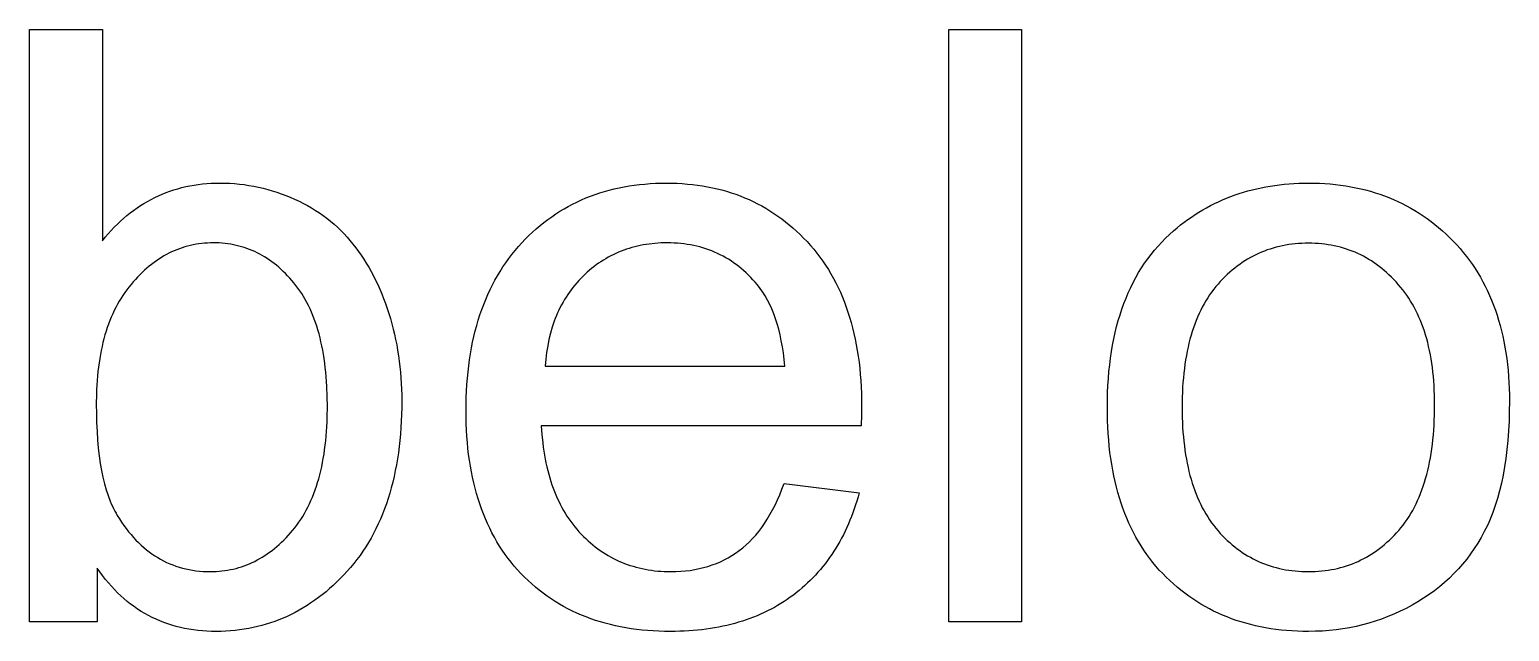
# Model space of a CAD drawing. Extents: x 0 to 4891, y -5350 to 5.
# Drawn here: x 1188.7 to 1506, y -4173.7 to -4044.7 of the extents above; entities that cross this region are included whole.
import ezdxf

# ---------------------------------------------------------------- set-up
doc = ezdxf.new("R2010")
doc.units = 0
doc.layers.add('Default_Layer', color=1, linetype='CONTINUOUS')

msp = doc.modelspace()

# ---------------------------------------------------------------- linework, layer by layer
at = {"layer": 'Default_Layer'}
for points in [[(1203.2, -4171.66), (1188.73, -4171.66), (1188.73, -4044.66), (1204.33, -4044.66), (1204.33, -4089.97), (1204.95, -4089.21), (1205.58, -4088.47), (1206.23, -4087.75), (1206.88, -4087.06), (1207.55, -4086.4), (1208.22, -4085.76), (1208.91, -4085.14), (1209.61, -4084.55), (1210.32, -4083.98), (1211.03, -4083.43), (1211.76, -4082.91), (1212.5, -4082.42), (1213.25, -4081.95), (1214.01, -4081.5), (1214.79, -4081.08), (1215.57, -4080.68), (1216.36, -4080.3), (1217.17, -4079.95), (1217.98, -4079.62), (1218.8, -4079.32), (1219.64, -4079.04), (1220.49, -4078.79), (1221.34, -4078.56), (1222.21, -4078.35), (1223.09, -4078.17), (1223.98, -4078.01), (1224.88, -4077.88), (1225.79, -4077.77), (1226.71, -4077.69), (1227.64, -4077.63), (1228.58, -4077.59), (1229.54, -4077.58), (1230.6, -4077.59), (1231.65, -4077.63), (1232.69, -4077.7), (1233.72, -4077.8), (1234.75, -4077.92), (1235.77, -4078.07), (1236.78, -4078.24), (1237.79, -4078.45), (1238.79, -4078.68), (1239.78, -4078.93), (1240.76, -4079.22), (1241.74, -4079.53), (1242.7, -4079.87), (1243.67, -4080.23), (1244.62, -4080.62), (1245.56, -4081.04), (1246.51, -4081.48), (1247.43, -4081.93), (1248.33, -4082.41), (1249.2, -4082.91), (1250.06, -4083.44), (1250.89, -4083.98), (1251.7, -4084.55), (1252.49, -4085.14), (1253.26, -4085.75), (1254.01, -4086.38), (1254.74, -4087.04), (1255.44, -4087.72), (1256.12, -4088.42), (1256.78, -4089.15), (1257.42, -4089.89), (1258.04, -4090.66), (1258.65, -4091.44), (1259.24, -4092.24), (1259.81, -4093.06), (1260.37, -4093.9), (1260.91, -4094.76), (1261.44, -4095.64), (1261.95, -4096.54), (1262.44, -4097.46), (1262.91, -4098.4), (1263.37, -4099.36), (1263.8, -4100.35), (1264.23, -4101.35), (1264.63, -4102.37), (1265.02, -4103.41), (1265.39, -4104.48), (1265.75, -4105.56), (1266.08, -4106.66), (1266.4, -4107.77), (1266.69, -4108.88), (1266.96, -4110.01), (1267.21, -4111.15), (1267.44, -4112.29), (1267.64, -4113.45), (1267.83, -4114.61), (1267.99, -4115.79), (1268.13, -4116.97), (1268.25, -4118.16), (1268.35, -4119.37), (1268.42, -4120.58), (1268.48, -4121.8), (1268.51, -4123.03), (1268.52, -4124.27), (1268.51, -4125.74), (1268.48, -4127.19), (1268.42, -4128.61), (1268.34, -4130.02), (1268.24, -4131.4), (1268.11, -4132.76), (1267.96, -4134.11), (1267.79, -4135.43), (1267.6, -4136.73), (1267.38, -4138.01), (1267.14, -4139.26), (1266.88, -4140.5), (1266.59, -4141.72), (1266.28, -4142.91), (1265.95, -4144.08), (1265.6, -4145.24), (1265.22, -4146.37), (1264.82, -4147.48), (1264.4, -4148.57), (1263.95, -4149.64), (1263.48, -4150.69), (1262.99, -4151.71), (1262.48, -4152.72), (1261.94, -4153.71), (1261.38, -4154.67), (1260.8, -4155.61), (1260.2, -4156.54), (1259.57, -4157.44), (1258.92, -4158.32), (1258.24, -4159.18), (1257.55, -4160.01), (1256.83, -4160.83), (1256.09, -4161.63), (1255.35, -4162.39), (1254.59, -4163.14), (1253.83, -4163.86), (1253.06, -4164.55), (1252.28, -4165.22), (1251.49, -4165.86), (1250.69, -4166.48), (1249.88, -4167.07), (1249.06, -4167.64), (1248.23, -4168.18), (1247.4, -4168.7), (1246.55, -4169.19), (1245.7, -4169.65), (1244.83, -4170.1), (1243.96, -4170.51), (1243.08, -4170.9), (1242.19, -4171.27), (1241.29, -4171.61), (1240.38, -4171.92), (1239.46, -4172.21), (1238.53, -4172.48), (1237.6, -4172.72), (1236.65, -4172.93), (1235.7, -4173.12), (1234.73, -4173.29), (1233.76, -4173.42), (1232.78, -4173.54), (1231.79, -4173.63), (1230.79, -4173.69), (1229.78, -4173.73), (1228.76, -4173.74), (1227.75, -4173.73), (1226.75, -4173.69), (1225.77, -4173.62), (1224.8, -4173.53), (1223.84, -4173.41), (1222.9, -4173.26), (1221.97, -4173.09), (1221.05, -4172.89), (1220.15, -4172.66), (1219.26, -4172.41), (1218.39, -4172.13), (1217.53, -4171.83), (1216.68, -4171.49), (1215.85, -4171.14), (1215.03, -4170.75), (1214.23, -4170.34), (1213.43, -4169.9), (1212.66, -4169.44), (1211.89, -4168.94), (1211.14, -4168.43), (1210.4, -4167.88), (1209.68, -4167.31), (1208.97, -4166.71), (1208.28, -4166.09), (1207.59, -4165.44), (1206.92, -4164.76), (1206.27, -4164.06), (1205.63, -4163.33), (1205, -4162.57), (1204.39, -4161.78), (1203.79, -4160.97), (1203.2, -4160.14), (1203.2, -4171.66)], [(1385.82, -4171.66), (1385.82, -4044.66), (1401.41, -4044.66), (1401.41, -4171.66), (1385.82, -4171.66)], [(1350.47, -4142.03), (1366.59, -4144.02), (1366.34, -4144.9), (1366.08, -4145.77), (1365.81, -4146.62), (1365.53, -4147.46), (1365.24, -4148.28), (1364.93, -4149.1), (1364.61, -4149.9), (1364.27, -4150.69), (1363.93, -4151.47), (1363.57, -4152.23), (1363.2, -4152.99), (1362.81, -4153.73), (1362.42, -4154.45), (1362.01, -4155.17), (1361.59, -4155.87), (1361.15, -4156.56), (1360.7, -4157.24), (1360.24, -4157.91), (1359.77, -4158.56), (1359.28, -4159.21), (1358.79, -4159.83), (1358.27, -4160.45), (1357.75, -4161.06), (1357.21, -4161.65), (1356.67, -4162.23), (1356.1, -4162.8), (1355.53, -4163.35), (1354.94, -4163.89), (1354.34, -4164.42), (1353.73, -4164.94), (1353.1, -4165.45), (1352.47, -4165.94), (1351.82, -4166.42), (1351.15, -4166.89), (1350.48, -4167.34), (1349.8, -4167.77), (1349.1, -4168.19), (1348.4, -4168.59), (1347.68, -4168.98), (1346.95, -4169.35), (1346.21, -4169.71), (1345.46, -4170.05), (1344.7, -4170.38), (1343.93, -4170.69), (1343.15, -4170.99), (1342.35, -4171.27), (1341.54, -4171.54), (1340.73, -4171.79), (1339.9, -4172.03), (1339.06, -4172.25), (1338.21, -4172.45), (1337.35, -4172.64), (1336.47, -4172.82), (1335.59, -4172.98), (1334.69, -4173.12), (1333.79, -4173.25), (1332.87, -4173.37), (1331.94, -4173.46), (1331, -4173.55), (1330.05, -4173.62), (1329.09, -4173.67), (1328.11, -4173.71), (1327.13, -4173.73), (1326.13, -4173.74), (1324.88, -4173.73), (1323.64, -4173.69), (1322.42, -4173.63), (1321.21, -4173.55), (1320.03, -4173.44), (1318.85, -4173.3), (1317.7, -4173.15), (1316.56, -4172.96), (1315.43, -4172.76), (1314.33, -4172.53), (1313.24, -4172.28), (1312.16, -4172), (1311.1, -4171.69), (1310.06, -4171.37), (1309.03, -4171.02), (1308.02, -4170.64), (1307.03, -4170.24), (1306.05, -4169.82), (1305.09, -4169.37), (1304.15, -4168.9), (1303.22, -4168.4), (1302.31, -4167.88), (1301.41, -4167.34), (1300.53, -4166.77), (1299.67, -4166.18), (1298.82, -4165.56), (1297.99, -4164.92), (1297.17, -4164.25), (1296.38, -4163.56), (1295.59, -4162.85), (1294.83, -4162.11), (1294.08, -4161.35), (1293.35, -4160.56), (1292.65, -4159.75), (1291.97, -4158.92), (1291.32, -4158.08), (1290.68, -4157.21), (1290.07, -4156.32), (1289.49, -4155.42), (1288.92, -4154.49), (1288.38, -4153.55), (1287.86, -4152.58), (1287.37, -4151.6), (1286.9, -4150.59), (1286.45, -4149.57), (1286.02, -4148.53), (1285.62, -4147.47), (1285.24, -4146.39), (1284.88, -4145.28), (1284.55, -4144.16), (1284.24, -4143.02), (1283.95, -4141.87), (1283.69, -4140.69), (1283.45, -4139.49), (1283.23, -4138.27), (1283.03, -4137.03), (1282.86, -4135.78), (1282.71, -4134.5), (1282.58, -4133.21), (1282.48, -4131.89), (1282.4, -4130.56), (1282.34, -4129.2), (1282.31, -4127.83), (1282.3, -4126.44), (1282.31, -4125), (1282.34, -4123.58), (1282.4, -4122.18), (1282.48, -4120.8), (1282.59, -4119.44), (1282.72, -4118.1), (1282.87, -4116.78), (1283.04, -4115.48), (1283.24, -4114.2), (1283.46, -4112.94), (1283.71, -4111.71), (1283.98, -4110.49), (1284.27, -4109.29), (1284.58, -4108.11), (1284.92, -4106.96), (1285.28, -4105.82), (1285.67, -4104.7), (1286.08, -4103.61), (1286.51, -4102.53), (1286.97, -4101.48), (1287.44, -4100.44), (1287.95, -4099.43), (1288.47, -4098.43), (1289.02, -4097.46), (1289.59, -4096.51), (1290.19, -4095.57), (1290.81, -4094.66), (1291.45, -4093.77), (1292.11, -4092.9), (1292.8, -4092.04), (1293.51, -4091.21), (1294.25, -4090.4), (1295, -4089.61), (1295.77, -4088.85), (1296.55, -4088.11), (1297.35, -4087.4), (1298.16, -4086.71), (1298.98, -4086.04), (1299.82, -4085.4), (1300.67, -4084.79), (1301.54, -4084.2), (1302.42, -4083.64), (1303.31, -4083.1), (1304.22, -4082.59), (1305.14, -4082.1), (1306.07, -4081.64), (1307.02, -4081.2), (1307.98, -4080.78), (1308.96, -4080.4), (1309.95, -4080.03), (1310.95, -4079.7), (1311.97, -4079.38), (1313, -4079.09), (1314.05, -4078.83), (1315.11, -4078.59), (1316.18, -4078.38), (1317.27, -4078.19), (1318.37, -4078.03), (1319.48, -4077.89), (1320.61, -4077.78), (1321.75, -4077.69), (1322.91, -4077.63), (1324.08, -4077.59), (1325.26, -4077.58), (1326.41, -4077.59), (1327.54, -4077.63), (1328.66, -4077.69), (1329.77, -4077.78), (1330.87, -4077.89), (1331.95, -4078.02), (1333.01, -4078.18), (1334.07, -4078.36), (1335.11, -4078.57), (1336.14, -4078.81), (1337.15, -4079.06), (1338.15, -4079.35), (1339.14, -4079.65), (1340.12, -4079.98), (1341.08, -4080.34), (1342.03, -4080.72), (1342.96, -4081.12), (1343.88, -4081.55), (1344.79, -4082.01), (1345.69, -4082.49), (1346.57, -4082.99), (1347.44, -4083.52), (1348.3, -4084.07), (1349.14, -4084.65), (1349.97, -4085.25), (1350.79, -4085.87), (1351.59, -4086.52), (1352.38, -4087.2), (1353.16, -4087.9), (1353.92, -4088.62), (1354.67, -4089.37), (1355.41, -4090.14), (1356.13, -4090.94), (1356.83, -4091.75), (1357.5, -4092.59), (1358.15, -4093.44), (1358.78, -4094.32), (1359.39, -4095.21), (1359.97, -4096.13), (1360.53, -4097.06), (1361.06, -4098.02), (1361.58, -4098.99), (1362.07, -4099.98), (1362.54, -4101), (1362.98, -4102.03), (1363.41, -4103.09), (1363.81, -4104.16), (1364.18, -4105.26), (1364.54, -4106.37), (1364.87, -4107.51), (1365.18, -4108.66), (1365.46, -4109.84), (1365.72, -4111.03), (1365.96, -4112.24), (1366.18, -4113.48), (1366.38, -4114.73), (1366.55, -4116.01), (1366.7, -4117.3), (1366.82, -4118.62), (1366.92, -4119.95), (1367, -4121.3), (1367.06, -4122.68), (1367.1, -4124.07), (1367.11, -4125.49), (1367.08, -4127.22), (1367.02, -4129.64), (1298.41, -4129.64), (1298.54, -4131.51), (1298.73, -4133.32), (1298.85, -4134.21), (1298.97, -4135.08), (1299.12, -4135.94), (1299.27, -4136.78), (1299.44, -4137.61), (1299.62, -4138.43), (1299.81, -4139.23), (1300.02, -4140.02), (1300.24, -4140.79), (1300.48, -4141.55), (1300.72, -4142.3), (1300.99, -4143.03), (1301.26, -4143.75), (1301.55, -4144.45), (1301.85, -4145.14), (1302.16, -4145.82), (1302.49, -4146.48), (1302.83, -4147.13), (1303.19, -4147.77), (1303.56, -4148.39), (1303.94, -4149), (1304.33, -4149.59), (1304.74, -4150.17), (1305.16, -4150.74), (1305.6, -4151.29), (1306.05, -4151.83), (1306.51, -4152.35), (1306.99, -4152.86), (1307.47, -4153.36), (1307.96, -4153.84), (1308.46, -4154.3), (1308.97, -4154.75), (1309.49, -4155.18), (1310.01, -4155.6), (1310.54, -4156), (1311.08, -4156.39), (1311.62, -4156.76), (1312.18, -4157.11), (1312.74, -4157.45), (1313.3, -4157.77), (1313.88, -4158.08), (1314.46, -4158.37), (1315.05, -4158.64), (1315.65, -4158.9), (1316.25, -4159.15), (1316.86, -4159.38), (1317.48, -4159.59), (1318.11, -4159.78), (1318.75, -4159.97), (1319.39, -4160.13), (1320.04, -4160.28), (1320.69, -4160.41), (1321.36, -4160.53), (1322.03, -4160.63), (1322.71, -4160.72), (1323.4, -4160.79), (1324.09, -4160.85), (1324.79, -4160.89), (1325.5, -4160.91), (1326.22, -4160.92), (1327.28, -4160.9), (1328.32, -4160.85), (1329.34, -4160.76), (1330.35, -4160.64), (1331.33, -4160.48), (1332.3, -4160.28), (1333.24, -4160.06), (1334.17, -4159.79), (1335.07, -4159.49), (1335.96, -4159.16), (1336.82, -4158.79), (1337.67, -4158.38), (1338.5, -4157.94), (1339.3, -4157.47), (1340.09, -4156.96), (1340.86, -4156.41), (1341.61, -4155.83), (1342.33, -4155.2), (1343.04, -4154.53), (1343.73, -4153.82), (1344.4, -4153.07), (1345.05, -4152.28), (1345.68, -4151.44), (1346.29, -4150.57), (1346.88, -4149.65), (1347.46, -4148.68), (1348.01, -4147.68), (1348.54, -4146.63), (1349.05, -4145.55), (1349.55, -4144.42), (1350.02, -4143.25), (1350.47, -4142.03)], [(1419.78, -4125.66), (1419.79, -4124.07), (1419.83, -4122.52), (1419.9, -4120.98), (1420, -4119.48), (1420.12, -4118), (1420.28, -4116.54), (1420.46, -4115.11), (1420.67, -4113.71), (1420.9, -4112.33), (1421.17, -4110.98), (1421.46, -4109.66), (1421.78, -4108.36), (1422.12, -4107.08), (1422.5, -4105.83), (1422.9, -4104.61), (1423.33, -4103.42), (1423.79, -4102.25), (1424.27, -4101.1), (1424.79, -4099.98), (1425.33, -4098.89), (1425.9, -4097.83), (1426.49, -4096.78), (1427.12, -4095.77), (1427.77, -4094.78), (1428.45, -4093.82), (1429.16, -4092.88), (1429.89, -4091.97), (1430.66, -4091.08), (1431.45, -4090.22), (1432.26, -4089.39), (1433.11, -4088.58), (1433.99, -4087.8), (1434.73, -4087.17), (1435.49, -4086.56), (1436.26, -4085.97), (1437.03, -4085.41), (1437.82, -4084.86), (1438.62, -4084.33), (1439.43, -4083.82), (1440.24, -4083.33), (1441.07, -4082.86), (1441.91, -4082.41), (1442.76, -4081.98), (1443.62, -4081.57), (1444.49, -4081.18), (1445.36, -4080.81), (1446.25, -4080.46), (1447.15, -4080.13), (1448.06, -4079.83), (1448.98, -4079.54), (1449.91, -4079.27), (1450.85, -4079.02), (1451.8, -4078.79), (1452.76, -4078.58), (1453.73, -4078.39), (1454.71, -4078.22), (1455.7, -4078.07), (1456.7, -4077.94), (1457.71, -4077.83), (1458.73, -4077.74), (1459.77, -4077.67), (1460.81, -4077.62), (1461.86, -4077.59), (1462.92, -4077.58), (1464.1, -4077.59), (1465.26, -4077.63), (1466.42, -4077.69), (1467.55, -4077.77), (1468.68, -4077.88), (1469.79, -4078.02), (1470.89, -4078.18), (1471.97, -4078.36), (1473.04, -4078.57), (1474.1, -4078.8), (1475.14, -4079.05), (1476.17, -4079.33), (1477.19, -4079.64), (1478.19, -4079.97), (1479.18, -4080.32), (1480.16, -4080.7), (1481.12, -4081.1), (1482.07, -4081.53), (1483.01, -4081.98), (1483.93, -4082.45), (1484.84, -4082.95), (1485.73, -4083.48), (1486.61, -4084.02), (1487.48, -4084.6), (1488.33, -4085.19), (1489.17, -4085.81), (1490, -4086.46), (1490.81, -4087.13), (1491.61, -4087.82), (1492.4, -4088.54), (1493.17, -4089.29), (1493.93, -4090.05), (1494.67, -4090.84), (1495.39, -4091.64), (1496.09, -4092.46), (1496.76, -4093.3), (1497.4, -4094.16), (1498.03, -4095.03), (1498.63, -4095.93), (1499.2, -4096.84), (1499.75, -4097.78), (1500.28, -4098.73), (1500.79, -4099.7), (1501.27, -4100.69), (1501.73, -4101.69), (1502.16, -4102.72), (1502.58, -4103.76), (1502.96, -4104.82), (1503.33, -4105.91), (1503.67, -4107.01), (1503.99, -4108.12), (1504.28, -4109.26), (1504.55, -4110.42), (1504.8, -4111.59), (1505.02, -4112.78), (1505.22, -4114), (1505.4, -4115.23), (1505.55, -4116.48), (1505.68, -4117.74), (1505.79, -4119.03), (1505.87, -4120.33), (1505.93, -4121.66), (1505.96, -4123), (1505.97, -4124.36), (1505.95, -4126.55), (1505.89, -4128.68), (1505.79, -4130.75), (1505.64, -4132.77), (1505.45, -4134.72), (1505.22, -4136.62), (1504.95, -4138.46), (1504.63, -4140.23), (1504.28, -4141.95), (1503.88, -4143.61), (1503.44, -4145.22), (1502.95, -4146.76), (1502.43, -4148.24), (1502.15, -4148.96), (1501.86, -4149.67), (1501.56, -4150.36), (1501.25, -4151.03), (1500.93, -4151.7), (1500.6, -4152.34), (1499.92, -4153.59), (1499.21, -4154.8), (1498.45, -4155.98), (1497.65, -4157.13), (1496.82, -4158.24), (1495.95, -4159.31), (1495.03, -4160.35), (1494.08, -4161.35), (1493.1, -4162.32), (1492.07, -4163.25), (1491, -4164.15), (1489.9, -4165.01), (1488.76, -4165.84), (1487.58, -4166.63), (1486.36, -4167.39), (1485.1, -4168.11), (1483.82, -4168.79), (1482.53, -4169.43), (1481.23, -4170.02), (1479.91, -4170.57), (1478.58, -4171.08), (1477.23, -4171.54), (1475.86, -4171.96), (1474.48, -4172.33), (1473.09, -4172.66), (1471.68, -4172.95), (1470.26, -4173.19), (1468.82, -4173.39), (1467.37, -4173.54), (1465.9, -4173.65), (1464.42, -4173.72), (1462.92, -4173.74), (1461.72, -4173.73), (1460.53, -4173.69), (1459.36, -4173.63), (1458.2, -4173.55), (1457.06, -4173.44), (1455.93, -4173.3), (1454.82, -4173.15), (1453.72, -4172.96), (1452.64, -4172.76), (1451.56, -4172.53), (1450.51, -4172.28), (1449.47, -4172), (1448.44, -4171.69), (1447.43, -4171.37), (1446.43, -4171.02), (1445.44, -4170.64), (1444.47, -4170.24), (1443.52, -4169.82), (1442.57, -4169.37), (1441.65, -4168.9), (1440.74, -4168.4), (1439.84, -4167.88), (1438.95, -4167.34), (1438.08, -4166.77), (1437.23, -4166.18), (1436.39, -4165.56), (1435.56, -4164.92), (1434.75, -4164.25), (1433.95, -4163.56), (1433.17, -4162.85), (1432.4, -4162.11), (1431.65, -4161.35), (1430.92, -4160.57), (1430.21, -4159.76), (1429.53, -4158.93), (1428.86, -4158.08), (1428.23, -4157.21), (1427.61, -4156.32), (1427.02, -4155.41), (1426.45, -4154.47), (1425.91, -4153.52), (1425.39, -4152.54), (1424.89, -4151.54), (1424.41, -4150.52), (1423.96, -4149.48), (1423.53, -4148.42), (1423.13, -4147.34), (1422.74, -4146.23), (1422.39, -4145.11), (1422.05, -4143.96), (1421.74, -4142.79), (1421.45, -4141.6), (1421.18, -4140.39), (1420.94, -4139.16), (1420.72, -4137.9), (1420.52, -4136.63), (1420.35, -4135.33), (1420.19, -4134.01), (1420.07, -4132.68), (1419.96, -4131.31), (1419.88, -4129.93), (1419.82, -4128.53), (1419.79, -4127.1), (1419.78, -4125.66)], [(1203.03, -4124.97), (1203.05, -4127), (1203.1, -4128.96), (1203.19, -4130.85), (1203.31, -4132.67), (1203.47, -4134.41), (1203.66, -4136.08), (1203.89, -4137.69), (1204.15, -4139.22), (1204.45, -4140.68), (1204.79, -4142.06), (1205.16, -4143.38), (1205.56, -4144.62), (1206, -4145.79), (1206.24, -4146.35), (1206.48, -4146.89), (1206.73, -4147.41), (1206.99, -4147.92), (1207.26, -4148.41), (1207.53, -4148.88), (1208, -4149.62), (1208.47, -4150.33), (1208.96, -4151.03), (1209.46, -4151.7), (1209.96, -4152.35), (1210.48, -4152.97), (1211, -4153.57), (1211.54, -4154.14), (1212.09, -4154.7), (1212.64, -4155.23), (1213.21, -4155.73), (1213.79, -4156.21), (1214.37, -4156.67), (1214.97, -4157.11), (1215.58, -4157.52), (1216.2, -4157.91), (1216.82, -4158.27), (1217.46, -4158.61), (1218.11, -4158.93), (1218.77, -4159.22), (1219.44, -4159.49), (1220.12, -4159.74), (1220.8, -4159.97), (1221.5, -4160.17), (1222.21, -4160.34), (1222.93, -4160.49), (1223.66, -4160.62), (1224.4, -4160.73), (1225.15, -4160.81), (1225.91, -4160.87), (1226.68, -4160.91), (1227.46, -4160.92), (1228.09, -4160.91), (1228.73, -4160.88), (1229.35, -4160.84), (1229.97, -4160.78), (1230.59, -4160.7), (1231.19, -4160.61), (1231.8, -4160.49), (1232.4, -4160.37), (1232.99, -4160.22), (1233.58, -4160.05), (1234.16, -4159.87), (1234.74, -4159.68), (1235.31, -4159.46), (1235.87, -4159.23), (1236.43, -4158.98), (1236.99, -4158.71), (1237.54, -4158.42), (1238.08, -4158.12), (1238.62, -4157.8), (1239.15, -4157.47), (1239.68, -4157.11), (1240.2, -4156.74), (1240.72, -4156.35), (1241.23, -4155.95), (1241.74, -4155.52), (1242.24, -4155.08), (1242.74, -4154.63), (1243.23, -4154.15), (1243.71, -4153.66), (1244.19, -4153.15), (1244.66, -4152.63), (1245.13, -4152.08), (1245.59, -4151.52), (1246.03, -4150.93), (1246.46, -4150.33), (1246.88, -4149.72), (1247.28, -4149.08), (1247.66, -4148.43), (1248.03, -4147.76), (1248.39, -4147.08), (1248.73, -4146.38), (1249.06, -4145.66), (1249.37, -4144.92), (1249.67, -4144.17), (1249.95, -4143.4), (1250.22, -4142.62), (1250.48, -4141.81), (1250.72, -4140.99), (1250.94, -4140.16), (1251.16, -4139.3), (1251.35, -4138.43), (1251.53, -4137.54), (1251.7, -4136.64), (1251.85, -4135.72), (1251.99, -4134.78), (1252.12, -4133.82), (1252.22, -4132.85), (1252.32, -4131.86), (1252.4, -4130.86), (1252.46, -4129.83), (1252.52, -4128.79), (1252.55, -4127.74), (1252.58, -4125.57), (1252.55, -4123.36), (1252.47, -4121.22), (1252.41, -4120.17), (1252.33, -4119.15), (1252.24, -4118.14), (1252.13, -4117.15), (1252.01, -4116.18), (1251.88, -4115.23), (1251.73, -4114.3), (1251.57, -4113.39), (1251.39, -4112.49), (1251.2, -4111.61), (1251, -4110.75), (1250.78, -4109.91), (1250.55, -4109.09), (1250.31, -4108.29), (1250.05, -4107.5), (1249.77, -4106.74), (1249.48, -4105.99), (1249.18, -4105.26), (1248.87, -4104.55), (1248.54, -4103.86), (1248.19, -4103.18), (1247.83, -4102.53), (1247.46, -4101.89), (1247.08, -4101.27), (1246.68, -4100.67), (1246.26, -4100.09), (1245.83, -4099.52), (1245.39, -4098.98), (1244.94, -4098.45), (1244.49, -4097.94), (1244.03, -4097.44), (1243.57, -4096.97), (1243.1, -4096.51), (1242.62, -4096.06), (1242.14, -4095.64), (1241.65, -4095.22), (1241.16, -4094.83), (1240.66, -4094.45), (1240.15, -4094.09), (1239.64, -4093.75), (1239.12, -4093.42), (1238.59, -4093.11), (1238.06, -4092.82), (1237.53, -4092.54), (1236.99, -4092.29), (1236.44, -4092.04), (1235.89, -4091.82), (1235.33, -4091.61), (1234.76, -4091.41), (1234.19, -4091.24), (1233.61, -4091.08), (1233.03, -4090.94), (1232.44, -4090.81), (1231.85, -4090.7), (1231.24, -4090.61), (1230.64, -4090.53), (1230.03, -4090.48), (1229.41, -4090.43), (1228.78, -4090.41), (1228.15, -4090.4), (1227.52, -4090.41), (1226.88, -4090.44), (1226.26, -4090.48), (1225.64, -4090.54), (1225.02, -4090.62), (1224.42, -4090.71), (1223.81, -4090.83), (1223.21, -4090.96), (1222.62, -4091.11), (1222.03, -4091.27), (1221.45, -4091.45), (1220.87, -4091.66), (1220.3, -4091.87), (1219.74, -4092.11), (1219.18, -4092.36), (1218.62, -4092.63), (1218.07, -4092.92), (1217.53, -4093.22), (1216.99, -4093.55), (1216.46, -4093.89), (1215.93, -4094.24), (1215.41, -4094.62), (1214.89, -4095.01), (1214.38, -4095.42), (1213.87, -4095.85), (1213.37, -4096.29), (1212.87, -4096.75), (1212.38, -4097.23), (1211.9, -4097.73), (1211.42, -4098.24), (1210.95, -4098.77), (1210.48, -4099.32), (1210.02, -4099.88), (1209.58, -4100.46), (1209.15, -4101.05), (1208.73, -4101.66), (1208.33, -4102.28), (1207.95, -4102.92), (1207.58, -4103.57), (1207.22, -4104.24), (1206.88, -4104.92), (1206.55, -4105.62), (1206.24, -4106.34), (1205.94, -4107.07), (1205.66, -4107.82), (1205.39, -4108.58), (1205.13, -4109.36), (1204.89, -4110.15), (1204.67, -4110.96), (1204.45, -4111.79), (1204.26, -4112.63), (1204.08, -4113.48), (1203.91, -4114.35), (1203.76, -4115.24), (1203.62, -4116.14), (1203.49, -4117.06), (1203.39, -4117.99), (1203.29, -4118.94), (1203.21, -4119.91), (1203.15, -4120.89), (1203.09, -4121.88), (1203.06, -4122.9), (1203.03, -4124.97)], [(1299.27, -4116.82), (1350.65, -4116.82), (1350.5, -4115.39), (1350.33, -4114.01), (1350.12, -4112.67), (1349.89, -4111.38), (1349.62, -4110.13), (1349.33, -4108.93), (1349.01, -4107.78), (1348.65, -4106.67), (1348.27, -4105.6), (1347.86, -4104.58), (1347.42, -4103.6), (1346.94, -4102.68), (1346.44, -4101.79), (1345.91, -4100.95), (1345.35, -4100.16), (1344.76, -4099.41), (1344.29, -4098.86), (1343.81, -4098.32), (1343.32, -4097.8), (1342.82, -4097.3), (1342.32, -4096.81), (1341.81, -4096.35), (1341.28, -4095.9), (1340.75, -4095.47), (1340.22, -4095.05), (1339.67, -4094.66), (1339.11, -4094.28), (1338.55, -4093.92), (1337.97, -4093.58), (1337.39, -4093.25), (1336.8, -4092.94), (1336.2, -4092.65), (1335.59, -4092.38), (1334.98, -4092.13), (1334.35, -4091.89), (1333.72, -4091.67), (1333.07, -4091.47), (1332.42, -4091.28), (1331.76, -4091.11), (1331.1, -4090.96), (1330.42, -4090.83), (1329.73, -4090.72), (1329.04, -4090.62), (1328.34, -4090.54), (1327.62, -4090.48), (1326.9, -4090.44), (1326.17, -4090.41), (1325.44, -4090.4), (1324.11, -4090.43), (1322.8, -4090.51), (1321.53, -4090.65), (1320.28, -4090.85), (1319.66, -4090.97), (1319.05, -4091.1), (1318.45, -4091.25), (1317.86, -4091.41), (1317.27, -4091.59), (1316.68, -4091.78), (1316.11, -4091.98), (1315.54, -4092.2), (1314.98, -4092.43), (1314.42, -4092.68), (1313.87, -4092.94), (1313.33, -4093.21), (1312.79, -4093.5), (1312.26, -4093.8), (1311.74, -4094.12), (1311.22, -4094.45), (1310.71, -4094.79), (1310.21, -4095.15), (1309.72, -4095.52), (1309.23, -4095.91), (1308.27, -4096.72), (1307.33, -4097.59), (1306.88, -4098.05), (1306.45, -4098.51), (1306.02, -4098.98), (1305.61, -4099.46), (1305.22, -4099.96), (1304.83, -4100.46), (1304.46, -4100.97), (1304.1, -4101.49), (1303.75, -4102.02), (1303.42, -4102.56), (1303.1, -4103.11), (1302.79, -4103.67), (1302.49, -4104.23), (1302.21, -4104.81), (1301.94, -4105.4), (1301.68, -4105.99), (1301.43, -4106.6), (1301.2, -4107.22), (1300.98, -4107.84), (1300.77, -4108.47), (1300.4, -4109.77), (1300.07, -4111.11), (1299.8, -4112.48), (1299.57, -4113.89), (1299.4, -4115.34), (1299.27, -4116.82)], [(1435.8, -4125.66), (1435.81, -4126.76), (1435.83, -4127.83), (1435.87, -4128.9), (1435.92, -4129.94), (1435.99, -4130.97), (1436.08, -4131.98), (1436.17, -4132.97), (1436.29, -4133.94), (1436.41, -4134.9), (1436.56, -4135.84), (1436.72, -4136.76), (1436.89, -4137.67), (1437.08, -4138.56), (1437.28, -4139.43), (1437.5, -4140.29), (1437.73, -4141.12), (1437.98, -4141.94), (1438.24, -4142.74), (1438.52, -4143.53), (1438.82, -4144.3), (1439.12, -4145.05), (1439.45, -4145.78), (1439.79, -4146.5), (1440.14, -4147.2), (1440.51, -4147.88), (1440.89, -4148.54), (1441.29, -4149.19), (1441.71, -4149.82), (1442.14, -4150.43), (1442.58, -4151.03), (1443.04, -4151.61), (1443.51, -4152.17), (1444, -4152.71), (1444.49, -4153.23), (1445, -4153.73), (1445.5, -4154.22), (1446.02, -4154.69), (1446.55, -4155.14), (1447.08, -4155.58), (1447.62, -4156), (1448.17, -4156.4), (1448.72, -4156.78), (1449.29, -4157.15), (1449.86, -4157.5), (1450.44, -4157.83), (1451.02, -4158.15), (1451.62, -4158.45), (1452.22, -4158.73), (1452.83, -4159), (1453.45, -4159.24), (1454.07, -4159.47), (1454.71, -4159.69), (1455.35, -4159.88), (1456, -4160.06), (1456.66, -4160.23), (1457.32, -4160.37), (1457.99, -4160.5), (1458.67, -4160.61), (1459.36, -4160.7), (1460.06, -4160.78), (1460.76, -4160.84), (1461.47, -4160.88), (1462.19, -4160.91), (1462.92, -4160.92), (1463.64, -4160.91), (1464.36, -4160.88), (1465.06, -4160.84), (1465.76, -4160.78), (1466.45, -4160.7), (1467.14, -4160.61), (1467.81, -4160.49), (1468.48, -4160.37), (1469.14, -4160.22), (1469.79, -4160.05), (1470.44, -4159.87), (1471.08, -4159.68), (1471.71, -4159.46), (1472.33, -4159.23), (1472.95, -4158.98), (1473.55, -4158.71), (1474.15, -4158.42), (1474.75, -4158.12), (1475.33, -4157.8), (1475.91, -4157.47), (1476.48, -4157.11), (1477.04, -4156.74), (1477.59, -4156.35), (1478.14, -4155.95), (1478.68, -4155.52), (1479.21, -4155.08), (1479.73, -4154.63), (1480.25, -4154.15), (1480.76, -4153.66), (1481.26, -4153.15), (1481.75, -4152.63), (1482.24, -4152.08), (1482.71, -4151.52), (1483.17, -4150.94), (1483.62, -4150.34), (1484.05, -4149.73), (1484.46, -4149.09), (1484.86, -4148.44), (1485.24, -4147.77), (1485.61, -4147.08), (1485.97, -4146.38), (1486.3, -4145.65), (1486.63, -4144.91), (1486.94, -4144.15), (1487.23, -4143.37), (1487.51, -4142.58), (1487.77, -4141.76), (1488.02, -4140.93), (1488.25, -4140.08), (1488.47, -4139.21), (1488.68, -4138.32), (1488.86, -4137.42), (1489.04, -4136.49), (1489.2, -4135.55), (1489.34, -4134.59), (1489.47, -4133.61), (1489.58, -4132.62), (1489.68, -4131.6), (1489.76, -4130.57), (1489.83, -4129.52), (1489.88, -4128.45), (1489.92, -4127.37), (1489.94, -4126.26), (1489.95, -4125.14), (1489.94, -4124.08), (1489.92, -4123.04), (1489.88, -4122.01), (1489.83, -4121), (1489.76, -4120.01), (1489.67, -4119.03), (1489.58, -4118.07), (1489.46, -4117.13), (1489.33, -4116.2), (1489.19, -4115.29), (1489.03, -4114.39), (1488.85, -4113.51), (1488.66, -4112.65), (1488.46, -4111.8), (1488.24, -4110.97), (1488, -4110.15), (1487.75, -4109.35), (1487.48, -4108.57), (1487.2, -4107.81), (1486.9, -4107.06), (1486.59, -4106.32), (1486.26, -4105.6), (1485.92, -4104.9), (1485.56, -4104.22), (1485.19, -4103.55), (1484.8, -4102.9), (1484.4, -4102.26), (1483.98, -4101.64), (1483.54, -4101.04), (1483.1, -4100.45), (1482.63, -4099.88), (1482.15, -4099.32), (1481.67, -4098.78), (1481.17, -4098.25), (1480.67, -4097.74), (1480.16, -4097.25), (1479.65, -4096.78), (1479.13, -4096.32), (1478.6, -4095.88), (1478.06, -4095.46), (1477.51, -4095.05), (1476.96, -4094.66), (1476.4, -4094.29), (1475.83, -4093.94), (1475.26, -4093.6), (1474.68, -4093.28), (1474.09, -4092.98), (1473.49, -4092.7), (1472.88, -4092.43), (1472.27, -4092.18), (1471.65, -4091.95), (1471.02, -4091.73), (1470.39, -4091.53), (1469.75, -4091.35), (1469.1, -4091.19), (1468.44, -4091.04), (1467.78, -4090.91), (1467.11, -4090.8), (1466.43, -4090.7), (1465.74, -4090.63), (1465.05, -4090.56), (1464.34, -4090.52), (1463.64, -4090.5), (1462.92, -4090.49), (1462.19, -4090.5), (1461.47, -4090.52), (1460.76, -4090.56), (1460.06, -4090.62), (1459.36, -4090.7), (1458.67, -4090.79), (1457.99, -4090.91), (1457.32, -4091.03), (1456.66, -4091.18), (1456, -4091.34), (1455.35, -4091.52), (1454.71, -4091.72), (1454.07, -4091.93), (1453.45, -4092.16), (1452.83, -4092.41), (1452.22, -4092.67), (1451.62, -4092.96), (1451.02, -4093.26), (1450.44, -4093.57), (1449.86, -4093.91), (1449.29, -4094.26), (1448.72, -4094.62), (1448.17, -4095.01), (1447.62, -4095.41), (1447.08, -4095.83), (1446.55, -4096.26), (1446.02, -4096.72), (1445.5, -4097.19), (1445, -4097.67), (1444.49, -4098.18), (1444, -4098.7), (1443.51, -4099.24), (1443.04, -4099.79), (1442.58, -4100.37), (1442.14, -4100.96), (1441.71, -4101.56), (1441.29, -4102.19), (1440.89, -4102.83), (1440.51, -4103.49), (1440.14, -4104.17), (1439.79, -4104.86), (1439.45, -4105.58), (1439.12, -4106.31), (1438.82, -4107.05), (1438.52, -4107.82), (1438.24, -4108.6), (1437.98, -4109.4), (1437.73, -4110.22), (1437.5, -4111.05), (1437.28, -4111.9), (1437.08, -4112.77), (1436.89, -4113.66), (1436.72, -4114.56), (1436.56, -4115.49), (1436.41, -4116.42), (1436.29, -4117.38), (1436.17, -4118.35), (1436.08, -4119.35), (1435.99, -4120.35), (1435.92, -4121.38), (1435.87, -4122.42), (1435.83, -4123.48), (1435.81, -4124.56), (1435.8, -4125.66)]]:
    msp.add_lwpolyline(points, close=True, dxfattribs=at)

doc.saveas('drawing.dxf')
